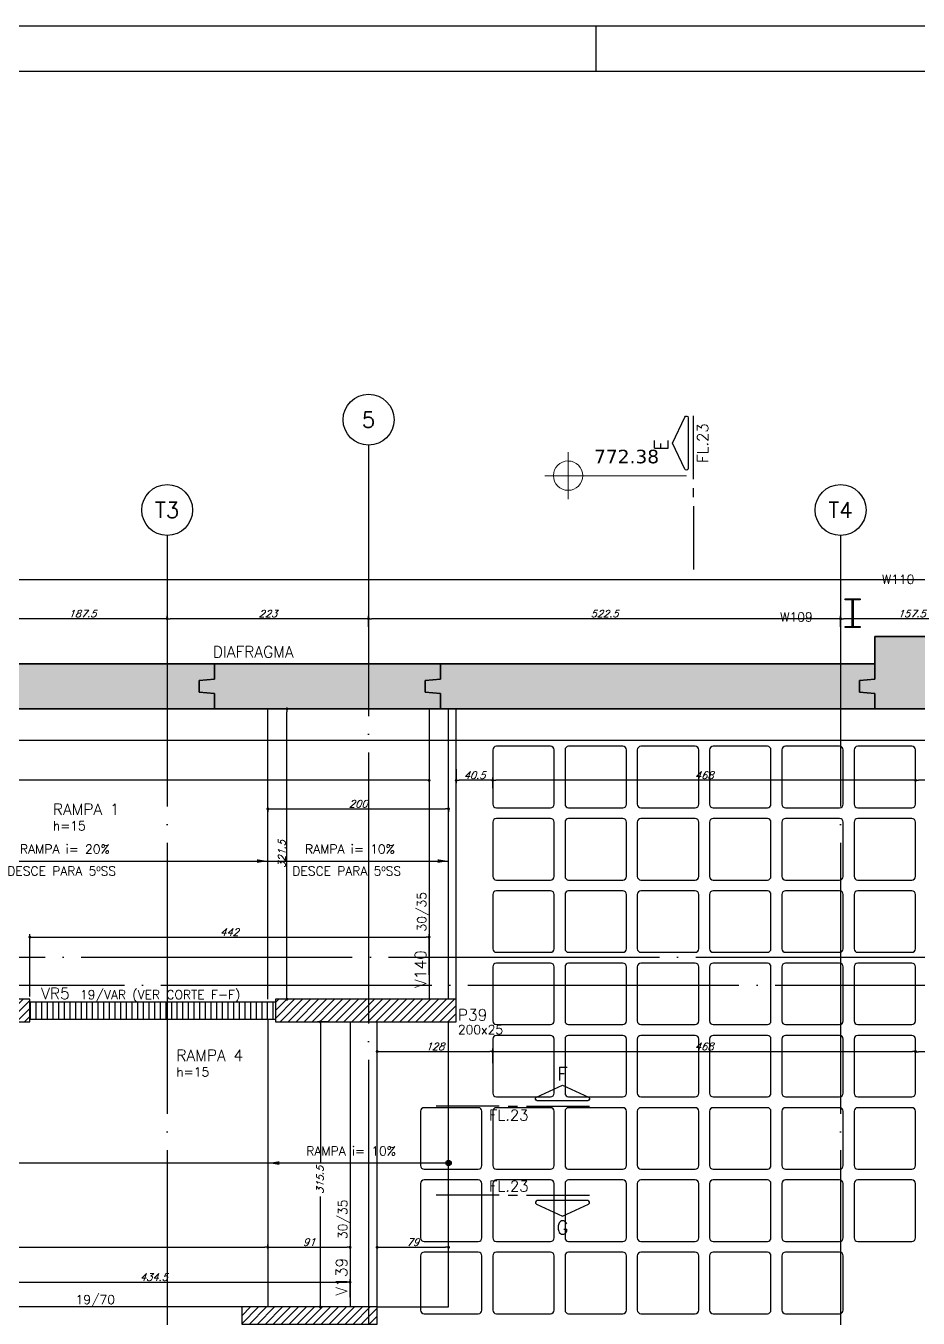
# Model space of a CAD drawing. Extents: x -4172 to 5482, y -2094 to 2406.
# Drawn here: x 226 to 1214, y 975 to 2406 of the extents above; entities that cross this region are included whole.
import ezdxf
from ezdxf.enums import TextEntityAlignment as Align

# ---------------------------------------------------------------- set-up
doc = ezdxf.new("R2010")
doc.units = 0
doc.header["$LTSCALE"] = 50
doc.header["$MEASUREMENT"] = 0
doc.linetypes.add('EIXO', pattern=[6.8, 6, -0.4, 0, -0.4])
doc.layers.get('0').update_dxf_attribs({"linetype": 'CONTINUOUS'})
doc.layers.get('DEFPOINTS').update_dxf_attribs({"linetype": 'CONTINUOUS'})
for name, color, linetype in [('251', 5, 'CONTINUOUS'), ('F-AUX', 2, 'CONTINUOUS'), ('F-CORTE-INDICAÇÃO', 4, 'CONTINUOUS'), ('F-COTAS', 106, 'CONTINUOUS'), ('F-CUBETA', 1, 'CONTINUOUS'), ('F-EIXO', 12, 'EIXO'), ('F-HACHURA-DET', 1, 'CONTINUOUS'), ('F-LAJES-DIM', 2, 'CONTINUOUS'), ('F-LAJES-NOME', 4, 'CONTINUOUS'), ('F-MARGEM', 1, 'CONTINUOUS'), ('F-PARC-NOME', 4, 'CONTINUOUS'), ('F-PERFIL - W310x52', 4, 'CONTINUOUS'), ('F-PILARES-DIM', 172, 'CONTINUOUS'), ('F-PILARES-HACH', 174, 'CONTINUOUS'), ('F-PILARES-NOME', 170, 'CONTINUOUS'), ('F-PILARES-S', 170, 'CONTINUOUS'), ('F-SOLIDO-EST', 252, 'CONTINUOUS'), ('F-TEXTO', 6, 'CONTINUOUS'), ('F-VIGAS', 3, 'CONTINUOUS'), ('F-VIGAS-DIM', 2, 'CONTINUOUS'), ('F-VIGAS-NOME', 4, 'CONTINUOUS')]:
    doc.layers.add(name, color=color, linetype=linetype)
doc.layers.add('A-ANNO-NOTE', color=253, linetype='CONTINUOUS', lineweight=9)
doc.styles.add('CP-TEXT-INCL', font='romans.shx', dxfattribs={"oblique": 20})
doc.styles.add('MCP', font='romans.shx')
doc.styles.add('ROMANS', font='romans.shx')
doc.styles.get("Standard").update_dxf_attribs({"font": 'ROMANS.SHX'})
doc.styles.add('Verdana_3', font='verdana.ttf', dxfattribs={"height": 20})
doc.dimstyles.new('CP-COTAS-50', dxfattribs={"dimscale": 0.64, "dimtxt": 12.5, "dimasz": 5, "dimexe": 5, "dimexo": 5, "dimgap": 2.5, "dimtad": 1, "dimdec": 1, "dimdsep": 46, "dimtxsty": 'CP-TEXT-INCL', "dimblk1": 'DOT', "dimblk2": 'DOT', "dimsah": 1, "dimcen": 9, "dimclrd": 256, "dimclre": 256, "dimclrt": 256, "dimadec": 0, "dimazin": 0, "dimtfac": 1, "dimtdec": 1, "dimtmove": 2, "dimatfit": 3, "dimldrblk": 'DOT', "dimfxl": 0, "dimtolj": 1, "dimarcsym": 0})

# ---------------------------------------------------------------- blocks, each defined once
blk = doc.blocks.new('_VAONER063650636500869008690')
at = {"layer": '251', "color": 1}
for p, q in [((-34, 30), (-34, -30)), ((30, 34), (-30, 34)), ((34, -30), (34, 30)), ((-30, -34), (30, -34))]:
    blk.add_line(p, q, dxfattribs=at)
for centre, start, end in [((-30, 30), 90, 180), ((30, 30), 0, 90), ((-30, -30), 180, 270), ((30, -30), 270, 0)]:
    blk.add_arc(centre, 4, start, end, dxfattribs=at)
blk = doc.blocks.new('*U4')
at = {"layer": 'F-EIXO'}
blk.add_line((0, 0), (7197, 0), dxfattribs=at)
at = {"layer": 'F-TEXTO', "style": 'ROMANS'}
blk.add_attdef('EIXO', text='', height=17.5, dxfattribs=at).set_placement((-28.2072, 0), align=Align.MIDDLE_CENTER)
blk = doc.blocks.new('*U5')
at = {"layer": 'F-EIXO'}
blk.add_line((0, 0), (7285, 0), dxfattribs=at)
at = {"layer": 'F-TEXTO', "style": 'ROMANS'}
blk.add_attdef('EIXO', text='', height=17.5, dxfattribs=at).set_placement((-28.2072, 0), align=Align.MIDDLE_CENTER)
blk = doc.blocks.new('*U44')
at = {"layer": 'F-EIXO'}
blk.add_line((0, 0), (0, -3127.9), dxfattribs=at)
at = {"layer": 'F-EIXO', "color": 2, "linetype": 'Continuous'}
blk.add_circle((0, 28.2), 28.2, dxfattribs=at)
at = {"layer": 'F-TEXTO', "style": 'ROMANS'}
blk.add_attdef('EIXO', text='', height=17.5, rotation=360, dxfattribs=at).set_placement((0, 28.2), align=Align.MIDDLE_CENTER)
blk = doc.blocks.new('*U40')
at = {"layer": 'F-EIXO'}
blk.add_line((0, 0), (0, -3027.9), dxfattribs=at)
at = {"layer": 'F-EIXO', "color": 2, "linetype": 'Continuous'}
blk.add_circle((0, 28.2), 28.2, dxfattribs=at)
at = {"layer": 'F-TEXTO', "style": 'ROMANS'}
blk.add_attdef('EIXO', text='', height=17.5, rotation=360, dxfattribs=at).set_placement((0, 28.2), align=Align.MIDDLE_CENTER)
blk = doc.blocks.new('*U21')
at = {"layer": 'F-CORTE-INDICAÇÃO'}
for p, q in [((70, 0), (0, 0)), ((80, 0), (90, 0)), ((100, 0), (170, 0))]:
    blk.add_line(p, q, dxfattribs=at)
blk.add_lwpolyline([(112, 6, -0.802585), (111.2, 9.8), (140, 23.3), (168.8, 9.8, -0.802585), (168, 6)], format="xyb", close=True, dxfattribs=at)
at = {"layer": 'F-CORTE-INDICAÇÃO', "style": 'ROMANS'}
blk.add_attdef('CORTE', text='', height=15, dxfattribs=at).set_placement((140, 35.8), align=Align.MIDDLE_CENTER)
at = {"layer": 'F-CORTE-INDICAÇÃO', "color": 2, "style": 'ROMANS'}
blk.add_attdef('FOLHA', text='', height=12, dxfattribs=at).set_placement((79.3, -10), align=Align.MIDDLE_CENTER)
blk = doc.blocks.new('A0-4L_900')
at = {"layer": 'F-MARGEM', "color": 2}
blk.add_line((100.4, 90), (100.4, 89), dxfattribs=at)
blk.add_lwpolyline([(0, 0), (0, 90), (192.9, 90), (192.9, 0)], close=True, dxfattribs=at)
at = {"layer": 'F-MARGEM', "color": 7}
blk.add_lwpolyline([(2.5, 89), (191.9, 89), (191.9, 1), (2.5, 1)], close=True, dxfattribs=at)
blk = doc.blocks.new('_DOT')
at = {"color": 0, "linetype": 'ByBlock'}
blk.add_line((-0.5, 0), (-1, 0), dxfattribs=at)
at = {"color": 0, "linetype": 'ByBlock', "const_width": 0.5}
blk.add_lwpolyline([(-0.25, 0, 1), (0.25, 0, 1)], format="xyb", close=True, dxfattribs=at)
blk = doc.blocks.new('*D82')
at = {"layer": 'DEFPOINTS', "color": 0, "linetype": 'Continuous', "transparency": 16777216}
for p in [(3249.5, 1792.6), (3249.5, 1664.5), (-3540, 1430.2)]:
    blk.add_point(p, dxfattribs=at)
at = {"layer": 'F-COTAS', "linetype": 'Continuous', "lineweight": -2, "transparency": 16777216}
for p, q in [((-3540, 1433.4), (-3540, 1795.8)), ((-3536.8, 1792.6), (3246.3, 1792.6)), ((3249.5, 1667.7), (3249.5, 1795.8))]:
    blk.add_line(p, q, dxfattribs=at)
at = {"layer": 'F-COTAS', "linetype": 'Continuous', "lineweight": -2, "transparency": 16777216, "xscale": 3.2, "yscale": 3.2, "zscale": 3.2, "rotation": 180}
blk.add_blockref('_DOT', (-3540, 1792.6), dxfattribs=at)
at = {"layer": 'F-COTAS', "linetype": 'Continuous', "lineweight": -2, "transparency": 16777216, "xscale": 3.2, "yscale": 3.2, "zscale": 3.2}
blk.add_blockref('_DOT', (3249.5, 1792.6), dxfattribs=at)
at = {"layer": 'F-COTAS', "linetype": 'Continuous', "transparency": 16777216, "insert": (-145.2, 1798.2), "char_height": 8, "attachment_point": 5, "style": 'CP-TEXT-INCL'}
blk.add_mtext('\\A1;6789.5', dxfattribs=at)
blk = doc.blocks.new('*D90')
at = {"layer": 'DEFPOINTS', "color": 0, "linetype": 'Continuous', "transparency": 16777216}
for p in [(1128, 1749.2), (1128, 1737.2), (1285.5, 1737.2)]:
    blk.add_point(p, dxfattribs=at)
at = {"layer": 'F-COTAS', "linetype": 'Continuous', "lineweight": -2, "transparency": 16777216}
for p, q in [((1128, 1740.4), (1128, 1752.4)), ((1282.3, 1749.2), (1131.2, 1749.2)), ((1285.5, 1740.4), (1285.5, 1752.4))]:
    blk.add_line(p, q, dxfattribs=at)
at = {"layer": 'F-COTAS', "linetype": 'Continuous', "lineweight": -2, "transparency": 16777216, "xscale": 3.2, "yscale": 3.2, "zscale": 3.2, "rotation": 180}
blk.add_blockref('_DOT', (1128, 1749.2), dxfattribs=at)
at = {"layer": 'F-COTAS', "linetype": 'Continuous', "lineweight": -2, "transparency": 16777216, "xscale": 3.2, "yscale": 3.2, "zscale": 3.2}
blk.add_blockref('_DOT', (1285.5, 1749.2), dxfattribs=at)
at = {"layer": 'F-COTAS', "linetype": 'Continuous', "transparency": 16777216, "insert": (1206.8, 1754.8), "char_height": 8, "attachment_point": 5, "style": 'CP-TEXT-INCL'}
blk.add_mtext('\\A1;157.5', dxfattribs=at)
blk = doc.blocks.new('*D91')
at = {"layer": 'DEFPOINTS', "color": 0, "linetype": 'Continuous', "transparency": 16777216}
for p in [(605.5, 1749.2), (605.5, 1737.2), (1128, 1737.2)]:
    blk.add_point(p, dxfattribs=at)
at = {"layer": 'F-COTAS', "linetype": 'Continuous', "lineweight": -2, "transparency": 16777216}
for p, q in [((605.5, 1740.4), (605.5, 1752.4)), ((1124.8, 1749.2), (608.7, 1749.2)), ((1128, 1740.4), (1128, 1752.4))]:
    blk.add_line(p, q, dxfattribs=at)
at = {"layer": 'F-COTAS', "linetype": 'Continuous', "lineweight": -2, "transparency": 16777216, "xscale": 3.2, "yscale": 3.2, "zscale": 3.2, "rotation": 180}
blk.add_blockref('_DOT', (605.5, 1749.2), dxfattribs=at)
at = {"layer": 'F-COTAS', "linetype": 'Continuous', "lineweight": -2, "transparency": 16777216, "xscale": 3.2, "yscale": 3.2, "zscale": 3.2}
blk.add_blockref('_DOT', (1128, 1749.2), dxfattribs=at)
at = {"layer": 'F-COTAS', "linetype": 'Continuous', "transparency": 16777216, "insert": (866.7, 1754.8), "char_height": 8, "attachment_point": 5, "style": 'CP-TEXT-INCL'}
blk.add_mtext('\\A1;522.5', dxfattribs=at)
blk = doc.blocks.new('*D92')
at = {"layer": 'DEFPOINTS', "color": 0, "linetype": 'Continuous', "transparency": 16777216}
for p in [(382.5, 1749.2), (382.5, 1747.5), (605.5, 1737.2)]:
    blk.add_point(p, dxfattribs=at)
at = {"layer": 'F-COTAS', "linetype": 'Continuous', "lineweight": -2, "transparency": 16777216}
for p, q in [((382.5, 1750.7), (382.5, 1752.4)), ((602.3, 1749.2), (385.7, 1749.2)), ((605.5, 1740.4), (605.5, 1752.4))]:
    blk.add_line(p, q, dxfattribs=at)
at = {"layer": 'F-COTAS', "linetype": 'Continuous', "lineweight": -2, "transparency": 16777216, "xscale": 3.2, "yscale": 3.2, "zscale": 3.2, "rotation": 180}
blk.add_blockref('_DOT', (382.5, 1749.2), dxfattribs=at)
at = {"layer": 'F-COTAS', "linetype": 'Continuous', "lineweight": -2, "transparency": 16777216, "xscale": 3.2, "yscale": 3.2, "zscale": 3.2}
blk.add_blockref('_DOT', (605.5, 1749.2), dxfattribs=at)
at = {"layer": 'F-COTAS', "linetype": 'Continuous', "transparency": 16777216, "insert": (494, 1754.8), "char_height": 8, "attachment_point": 5, "style": 'CP-TEXT-INCL'}
blk.add_mtext('\\A1;223', dxfattribs=at)
blk = doc.blocks.new('*D93')
at = {"layer": 'DEFPOINTS', "color": 0, "linetype": 'Continuous', "transparency": 16777216}
for p in [(195, 1749.2), (195, 1747.5), (382.5, 1747.5)]:
    blk.add_point(p, dxfattribs=at)
at = {"layer": 'F-COTAS', "linetype": 'Continuous', "lineweight": -2, "transparency": 16777216}
for p, q in [((195, 1750.7), (195, 1752.4)), ((379.3, 1749.2), (198.2, 1749.2)), ((382.5, 1750.7), (382.5, 1752.4))]:
    blk.add_line(p, q, dxfattribs=at)
at = {"layer": 'F-COTAS', "linetype": 'Continuous', "lineweight": -2, "transparency": 16777216, "xscale": 3.2, "yscale": 3.2, "zscale": 3.2, "rotation": 180}
blk.add_blockref('_DOT', (195, 1749.2), dxfattribs=at)
at = {"layer": 'F-COTAS', "linetype": 'Continuous', "lineweight": -2, "transparency": 16777216, "xscale": 3.2, "yscale": 3.2, "zscale": 3.2}
blk.add_blockref('_DOT', (382.5, 1749.2), dxfattribs=at)
at = {"layer": 'F-COTAS', "linetype": 'Continuous', "transparency": 16777216, "insert": (288.7, 1754.8), "char_height": 8, "attachment_point": 5, "style": 'CP-TEXT-INCL'}
blk.add_mtext('\\A1;187.5', dxfattribs=at)
blk = doc.blocks.new('*U118')
at = {"layer": 'F-CORTE-INDICAÇÃO'}
for p, q in [((70, 0), (0, 0)), ((80, 0), (90, 0)), ((100, 0), (170, 0))]:
    blk.add_line(p, q, dxfattribs=at)
blk.add_lwpolyline([(112, 6, -0.802585), (111.2, 9.8), (140, 23.3), (168.8, 9.8, -0.802585), (168, 6)], format="xyb", close=True, dxfattribs=at)
at = {"layer": 'F-CORTE-INDICAÇÃO', "style": 'ROMANS'}
blk.add_attdef('CORTE', text='', height=15, dxfattribs=at).set_placement((140, 35.8), align=Align.MIDDLE_CENTER)
at = {"layer": 'F-CORTE-INDICAÇÃO', "color": 2, "style": 'ROMANS'}
blk.add_attdef('FOLHA', text='', height=12, dxfattribs=at).set_placement((80.5, -10), align=Align.MIDDLE_CENTER)
blk = doc.blocks.new('*U117')
at = {"layer": 'F-CORTE-INDICAÇÃO'}
for p, q in [((70, 0), (0, 0)), ((80, 0), (90, 0)), ((100, 0), (170, 0))]:
    blk.add_line(p, q, dxfattribs=at)
blk.add_lwpolyline([(112, 6, -0.802585), (111.2, 9.8), (140, 23.3), (168.8, 9.8, -0.802585), (168, 6)], format="xyb", close=True, dxfattribs=at)
at = {"layer": 'F-CORTE-INDICAÇÃO', "style": 'ROMANS'}
blk.add_attdef('CORTE', text='', height=15, dxfattribs=at).set_placement((140, 35.8), align=Align.MIDDLE_CENTER)
at = {"layer": 'F-CORTE-INDICAÇÃO', "color": 2, "style": 'ROMANS'}
blk.add_attdef('FOLHA', text='', height=12, dxfattribs=at).set_placement((80.5, -10), align=Align.MIDDLE_CENTER)
blk = doc.blocks.new('*D284')
at = {"layer": 'DEFPOINTS', "color": 0, "linetype": 'Continuous', "transparency": 16777216}
for p in [(1211, 1270), (1211, 1270), (1273.5, 1270)]:
    blk.add_point(p, dxfattribs=at)
at = {"layer": 'F-COTAS', "linetype": 'Continuous', "lineweight": -2, "transparency": 16777216}
blk.add_line((1270.3, 1270), (1214.2, 1270), dxfattribs=at)
at = {"layer": 'F-COTAS', "linetype": 'Continuous', "lineweight": -2, "transparency": 16777216, "xscale": 3.2, "yscale": 3.2, "zscale": 3.2, "rotation": 180}
blk.add_blockref('_DOT', (1211, 1270), dxfattribs=at)
at = {"layer": 'F-COTAS', "linetype": 'Continuous', "lineweight": -2, "transparency": 16777216, "xscale": 3.2, "yscale": 3.2, "zscale": 3.2}
blk.add_blockref('_DOT', (1273.5, 1270), dxfattribs=at)
at = {"layer": 'F-COTAS', "linetype": 'Continuous', "transparency": 16777216, "insert": (1242.2, 1275.6), "char_height": 8, "attachment_point": 5, "style": 'CP-TEXT-INCL'}
blk.add_mtext('\\A1;62.5', dxfattribs=at)
blk = doc.blocks.new('*D300')
at = {"layer": 'DEFPOINTS', "color": 0, "linetype": 'Continuous', "transparency": 16777216}
for p in [(494, 1053.5), (494, 1050), (-841, 1039)]:
    blk.add_point(p, dxfattribs=at)
at = {"layer": 'F-COTAS', "linetype": 'Continuous', "lineweight": -2, "transparency": 16777216}
for p, q in [((-841, 1042.2), (-841, 1056.7)), ((-837.8, 1053.5), (490.8, 1053.5)), ((494, 1053.2), (494, 1056.7))]:
    blk.add_line(p, q, dxfattribs=at)
at = {"layer": 'F-COTAS', "linetype": 'Continuous', "lineweight": -2, "transparency": 16777216, "xscale": 3.2, "yscale": 3.2, "zscale": 3.2, "rotation": 180}
blk.add_blockref('_DOT', (-841, 1053.5), dxfattribs=at)
at = {"layer": 'F-COTAS', "linetype": 'Continuous', "lineweight": -2, "transparency": 16777216, "xscale": 3.2, "yscale": 3.2, "zscale": 3.2}
blk.add_blockref('_DOT', (494, 1053.5), dxfattribs=at)
at = {"layer": 'F-COTAS', "linetype": 'Continuous', "transparency": 16777216, "insert": (-250.5, 1059.7), "char_height": 8, "attachment_point": 5, "style": 'CP-TEXT-INCL'}
blk.add_mtext('\\A1;1335', dxfattribs=at)
blk = doc.blocks.new('*D354')
at = {"layer": 'DEFPOINTS', "color": 0, "linetype": 'Continuous', "transparency": 16777216}
for p in [(552.1, 1303), (563.7, 1303), (563.7, 987.5)]:
    blk.add_point(p, dxfattribs=at)
at = {"layer": 'F-COTAS', "linetype": 'Continuous', "lineweight": -2, "transparency": 16777216}
for p, q in [((560.5, 1303), (548.9, 1303)), ((552.1, 1299.8), (552.1, 1146.4)), ((552.1, 990.7), (552.1, 1109.7)), ((560.5, 987.5), (548.9, 987.5))]:
    blk.add_line(p, q, dxfattribs=at)
at = {"layer": 'F-COTAS', "linetype": 'Continuous', "lineweight": -2, "transparency": 16777216, "xscale": 3.2, "yscale": 3.2, "zscale": 3.2}
for p, rotation in [((552.1, 1303), 90), ((552.1, 987.5), 270)]:
    blk.add_blockref('_DOT', p, dxfattribs=dict(at, rotation=rotation))
at = {"layer": 'F-COTAS', "linetype": 'Continuous', "transparency": 16777216, "insert": (551.7, 1128.1), "char_height": 8, "attachment_point": 5, "rotation": 90, "style": 'CP-TEXT-INCL'}
blk.add_mtext('\\A1;315.5', dxfattribs=at)
blk = doc.blocks.new('*D355')
at = {"layer": 'DEFPOINTS', "color": 0, "linetype": 'Continuous', "transparency": 16777216}
for p in [(515.1, 1649.5), (522.7, 1649.5), (522.7, 1328)]:
    blk.add_point(p, dxfattribs=at)
at = {"layer": 'F-COTAS', "linetype": 'Continuous', "lineweight": -2, "transparency": 16777216}
for p, q in [((519.5, 1649.5), (511.9, 1649.5)), ((515.1, 1331.2), (515.1, 1646.3)), ((519.5, 1328), (511.9, 1328))]:
    blk.add_line(p, q, dxfattribs=at)
at = {"layer": 'F-COTAS', "linetype": 'Continuous', "lineweight": -2, "transparency": 16777216, "xscale": 3.2, "yscale": 3.2, "zscale": 3.2}
for p, rotation in [((515.1, 1649.5), 90), ((515.1, 1328), 270)]:
    blk.add_blockref('_DOT', p, dxfattribs=dict(at, rotation=rotation))
at = {"layer": 'F-COTAS', "linetype": 'Continuous', "transparency": 16777216, "insert": (509.5, 1488.7), "char_height": 8, "attachment_point": 5, "rotation": 90, "style": 'CP-TEXT-INCL'}
blk.add_mtext('\\A1;321.5', dxfattribs=at)
blk = doc.blocks.new('*D420')
at = {"layer": 'DEFPOINTS', "color": 0, "linetype": 'Continuous', "transparency": 16777216}
for p in [(494, 1065.9), (585, 1065.9), (585, 1053.5)]:
    blk.add_point(p, dxfattribs=at)
at = {"layer": 'F-COTAS', "linetype": 'Continuous', "lineweight": -2, "transparency": 16777216}
for p, q in [((494, 1062.7), (494, 1050.3)), ((585, 1062.7), (585, 1050.3)), ((497.2, 1053.5), (581.8, 1053.5))]:
    blk.add_line(p, q, dxfattribs=at)
at = {"layer": 'F-COTAS', "linetype": 'Continuous', "lineweight": -2, "transparency": 16777216, "xscale": 3.2, "yscale": 3.2, "zscale": 3.2, "rotation": 180}
blk.add_blockref('_DOT', (494, 1053.5), dxfattribs=at)
at = {"layer": 'F-COTAS', "linetype": 'Continuous', "lineweight": -2, "transparency": 16777216, "xscale": 3.2, "yscale": 3.2, "zscale": 3.2}
blk.add_blockref('_DOT', (585, 1053.5), dxfattribs=at)
at = {"layer": 'F-COTAS', "linetype": 'Continuous', "transparency": 16777216, "insert": (539.5, 1059.1), "char_height": 8, "attachment_point": 5, "style": 'CP-TEXT-INCL'}
blk.add_mtext('\\A1;91', dxfattribs=at)
blk = doc.blocks.new('*D421')
at = {"layer": 'DEFPOINTS', "color": 0, "linetype": 'Continuous', "transparency": 16777216}
for p in [(615, 1053.5), (694, 1053.5), (694, 1053.5)]:
    blk.add_point(p, dxfattribs=at)
at = {"layer": 'F-COTAS', "linetype": 'Continuous', "lineweight": -2, "transparency": 16777216}
blk.add_line((618.2, 1053.5), (690.8, 1053.5), dxfattribs=at)
at = {"layer": 'F-COTAS', "linetype": 'Continuous', "lineweight": -2, "transparency": 16777216, "xscale": 3.2, "yscale": 3.2, "zscale": 3.2, "rotation": 180}
blk.add_blockref('_DOT', (615, 1053.5), dxfattribs=at)
at = {"layer": 'F-COTAS', "linetype": 'Continuous', "lineweight": -2, "transparency": 16777216, "xscale": 3.2, "yscale": 3.2, "zscale": 3.2}
blk.add_blockref('_DOT', (694, 1053.5), dxfattribs=at)
at = {"layer": 'F-COTAS', "linetype": 'Continuous', "transparency": 16777216, "insert": (654.5, 1059.1), "char_height": 8, "attachment_point": 5, "style": 'CP-TEXT-INCL'}
blk.add_mtext('\\A1;79', dxfattribs=at)
blk = doc.blocks.new('*D428')
at = {"layer": 'DEFPOINTS', "color": 0, "linetype": 'Continuous', "transparency": 16777216}
for p in [(672.5, 1396.8), (672.5, 1351.8), (230.5, 1328)]:
    blk.add_point(p, dxfattribs=at)
at = {"layer": 'F-COTAS', "linetype": 'Continuous', "lineweight": -2, "transparency": 16777216}
for p, q in [((230.5, 1331.2), (230.5, 1400)), ((233.7, 1396.8), (669.3, 1396.8)), ((672.5, 1355), (672.5, 1400))]:
    blk.add_line(p, q, dxfattribs=at)
at = {"layer": 'F-COTAS', "linetype": 'Continuous', "lineweight": -2, "transparency": 16777216, "xscale": 3.2, "yscale": 3.2, "zscale": 3.2, "rotation": 180}
blk.add_blockref('_DOT', (230.5, 1396.8), dxfattribs=at)
at = {"layer": 'F-COTAS', "linetype": 'Continuous', "lineweight": -2, "transparency": 16777216, "xscale": 3.2, "yscale": 3.2, "zscale": 3.2}
blk.add_blockref('_DOT', (672.5, 1396.8), dxfattribs=at)
at = {"layer": 'F-COTAS', "linetype": 'Continuous', "transparency": 16777216, "insert": (451.5, 1402.4), "char_height": 8, "attachment_point": 5, "style": 'CP-TEXT-INCL'}
blk.add_mtext('\\A1;442', dxfattribs=at)
blk = doc.blocks.new('*D448')
at = {"layer": 'DEFPOINTS', "color": 0, "linetype": 'Continuous', "transparency": 16777216}
for p in [(585, 1014.9), (150.5, 987.5), (585, 994.9)]:
    blk.add_point(p, dxfattribs=at)
at = {"layer": 'F-COTAS', "linetype": 'Continuous', "lineweight": -2, "transparency": 16777216}
for p, q in [((150.5, 990.7), (150.5, 1018.1)), ((585, 998.1), (585, 1018.1)), ((153.7, 1014.9), (581.8, 1014.9))]:
    blk.add_line(p, q, dxfattribs=at)
at = {"layer": 'F-COTAS', "linetype": 'Continuous', "lineweight": -2, "transparency": 16777216, "xscale": 3.2, "yscale": 3.2, "zscale": 3.2, "rotation": 180}
blk.add_blockref('_DOT', (150.5, 1014.9), dxfattribs=at)
at = {"layer": 'F-COTAS', "linetype": 'Continuous', "lineweight": -2, "transparency": 16777216, "xscale": 3.2, "yscale": 3.2, "zscale": 3.2}
blk.add_blockref('_DOT', (585, 1014.9), dxfattribs=at)
at = {"layer": 'F-COTAS', "linetype": 'Continuous', "transparency": 16777216, "insert": (367.8, 1020.5), "char_height": 8, "attachment_point": 5, "style": 'CP-TEXT-INCL'}
blk.add_mtext('\\A1;434.5', dxfattribs=at)
blk = doc.blocks.new('*D460')
at = {"layer": 'DEFPOINTS', "color": 0, "linetype": 'Continuous', "transparency": 16777216}
for p in [(743, 1264.8), (1211, 1270.2), (1211, 1264.8)]:
    blk.add_point(p, dxfattribs=at)
at = {"layer": 'F-COTAS', "linetype": 'Continuous', "lineweight": -2, "transparency": 16777216}
for p, q in [((743, 1268), (743, 1273.4)), ((1211, 1268), (1211, 1273.4)), ((746.2, 1270.2), (1207.8, 1270.2))]:
    blk.add_line(p, q, dxfattribs=at)
at = {"layer": 'F-COTAS', "linetype": 'Continuous', "lineweight": -2, "transparency": 16777216, "xscale": 3.2, "yscale": 3.2, "zscale": 3.2, "rotation": 180}
blk.add_blockref('_DOT', (743, 1270.2), dxfattribs=at)
at = {"layer": 'F-COTAS', "linetype": 'Continuous', "lineweight": -2, "transparency": 16777216, "xscale": 3.2, "yscale": 3.2, "zscale": 3.2}
blk.add_blockref('_DOT', (1211, 1270.2), dxfattribs=at)
at = {"layer": 'F-COTAS', "linetype": 'Continuous', "transparency": 16777216, "insert": (977, 1275.8), "char_height": 8, "attachment_point": 5, "style": 'CP-TEXT-INCL'}
blk.add_mtext('\\A1;468', dxfattribs=at)
blk = doc.blocks.new('*D461')
at = {"layer": 'DEFPOINTS', "color": 0, "linetype": 'Continuous', "transparency": 16777216}
for p in [(743, 1270.2), (615, 1254.1), (743, 1254)]:
    blk.add_point(p, dxfattribs=at)
at = {"layer": 'F-COTAS', "linetype": 'Continuous', "lineweight": -2, "transparency": 16777216}
for p, q in [((615, 1257.3), (615, 1273.4)), ((743, 1257.2), (743, 1273.4)), ((618.2, 1270.2), (739.8, 1270.2))]:
    blk.add_line(p, q, dxfattribs=at)
at = {"layer": 'F-COTAS', "linetype": 'Continuous', "lineweight": -2, "transparency": 16777216, "xscale": 3.2, "yscale": 3.2, "zscale": 3.2, "rotation": 180}
blk.add_blockref('_DOT', (615, 1270.2), dxfattribs=at)
at = {"layer": 'F-COTAS', "linetype": 'Continuous', "lineweight": -2, "transparency": 16777216, "xscale": 3.2, "yscale": 3.2, "zscale": 3.2}
blk.add_blockref('_DOT', (743, 1270.2), dxfattribs=at)
at = {"layer": 'F-COTAS', "linetype": 'Continuous', "transparency": 16777216, "insert": (679, 1275.8), "char_height": 8, "attachment_point": 5, "style": 'CP-TEXT-INCL'}
blk.add_mtext('\\A1;128', dxfattribs=at)
blk = doc.blocks.new('*D462')
at = {"layer": 'DEFPOINTS', "color": 0, "linetype": 'Continuous', "transparency": 16777216}
for p in [(1211, 1570.4), (1211, 1560), (1273.5, 1560)]:
    blk.add_point(p, dxfattribs=at)
at = {"layer": 'F-COTAS', "linetype": 'Continuous', "lineweight": -2, "transparency": 16777216}
for p, q in [((1211, 1563.2), (1211, 1573.6)), ((1273.5, 1563.2), (1273.5, 1573.6)), ((1270.3, 1570.4), (1214.2, 1570.4))]:
    blk.add_line(p, q, dxfattribs=at)
at = {"layer": 'F-COTAS', "linetype": 'Continuous', "lineweight": -2, "transparency": 16777216, "xscale": 3.2, "yscale": 3.2, "zscale": 3.2, "rotation": 180}
blk.add_blockref('_DOT', (1211, 1570.4), dxfattribs=at)
at = {"layer": 'F-COTAS', "linetype": 'Continuous', "lineweight": -2, "transparency": 16777216, "xscale": 3.2, "yscale": 3.2, "zscale": 3.2}
blk.add_blockref('_DOT', (1273.5, 1570.4), dxfattribs=at)
at = {"layer": 'F-COTAS', "linetype": 'Continuous', "transparency": 16777216, "insert": (1242.2, 1576), "char_height": 8, "attachment_point": 5, "style": 'CP-TEXT-INCL'}
blk.add_mtext('\\A1;62.5', dxfattribs=at)
blk = doc.blocks.new('*D463')
at = {"layer": 'DEFPOINTS', "color": 0, "linetype": 'Continuous', "transparency": 16777216}
for p in [(743, 1570.4), (743, 1558.6), (1211, 1558.6)]:
    blk.add_point(p, dxfattribs=at)
at = {"layer": 'F-COTAS', "linetype": 'Continuous', "lineweight": -2, "transparency": 16777216}
for p, q in [((743, 1561.8), (743, 1573.6)), ((1211, 1561.8), (1211, 1573.6)), ((1207.8, 1570.4), (746.2, 1570.4))]:
    blk.add_line(p, q, dxfattribs=at)
at = {"layer": 'F-COTAS', "linetype": 'Continuous', "lineweight": -2, "transparency": 16777216, "xscale": 3.2, "yscale": 3.2, "zscale": 3.2, "rotation": 180}
blk.add_blockref('_DOT', (743, 1570.4), dxfattribs=at)
at = {"layer": 'F-COTAS', "linetype": 'Continuous', "lineweight": -2, "transparency": 16777216, "xscale": 3.2, "yscale": 3.2, "zscale": 3.2}
blk.add_blockref('_DOT', (1211, 1570.4), dxfattribs=at)
at = {"layer": 'F-COTAS', "linetype": 'Continuous', "transparency": 16777216, "insert": (977, 1576), "char_height": 8, "attachment_point": 5, "style": 'CP-TEXT-INCL'}
blk.add_mtext('\\A1;468', dxfattribs=at)
blk = doc.blocks.new('*D464')
at = {"layer": 'DEFPOINTS', "color": 0, "linetype": 'Continuous', "transparency": 16777216}
for p in [(702.5, 1585.8), (743, 1585.8), (702.5, 1570.4)]:
    blk.add_point(p, dxfattribs=at)
at = {"layer": 'F-COTAS', "linetype": 'Continuous', "lineweight": -2, "transparency": 16777216}
for p, q in [((702.5, 1582.6), (702.5, 1567.2)), ((743, 1582.6), (743, 1567.2)), ((739.8, 1570.4), (705.7, 1570.4))]:
    blk.add_line(p, q, dxfattribs=at)
at = {"layer": 'F-COTAS', "linetype": 'Continuous', "lineweight": -2, "transparency": 16777216, "xscale": 3.2, "yscale": 3.2, "zscale": 3.2, "rotation": 180}
blk.add_blockref('_DOT', (702.5, 1570.4), dxfattribs=at)
at = {"layer": 'F-COTAS', "linetype": 'Continuous', "lineweight": -2, "transparency": 16777216, "xscale": 3.2, "yscale": 3.2, "zscale": 3.2}
blk.add_blockref('_DOT', (743, 1570.4), dxfattribs=at)
at = {"layer": 'F-COTAS', "linetype": 'Continuous', "transparency": 16777216, "insert": (722.8, 1576), "char_height": 8, "attachment_point": 5, "style": 'CP-TEXT-INCL'}
blk.add_mtext('\\A1;40.5', dxfattribs=at)
blk = doc.blocks.new('*D465')
at = {"layer": 'DEFPOINTS', "color": 0, "linetype": 'Continuous', "transparency": 16777216}
for p in [(-1296.5, 1570.4), (-1296.5, 1570.4), (672.5, 1570.4)]:
    blk.add_point(p, dxfattribs=at)
at = {"layer": 'F-COTAS', "linetype": 'Continuous', "lineweight": -2, "transparency": 16777216}
blk.add_line((669.3, 1570.4), (-1293.3, 1570.4), dxfattribs=at)
at = {"layer": 'F-COTAS', "linetype": 'Continuous', "lineweight": -2, "transparency": 16777216, "xscale": 3.2, "yscale": 3.2, "zscale": 3.2, "rotation": 180}
blk.add_blockref('_DOT', (-1296.5, 1570.4), dxfattribs=at)
at = {"layer": 'F-COTAS', "linetype": 'Continuous', "lineweight": -2, "transparency": 16777216, "xscale": 3.2, "yscale": 3.2, "zscale": 3.2}
blk.add_blockref('_DOT', (672.5, 1570.4), dxfattribs=at)
at = {"layer": 'F-COTAS', "linetype": 'Continuous', "transparency": 16777216, "insert": (-312, 1576), "char_height": 8, "attachment_point": 5, "style": 'CP-TEXT-INCL'}
blk.add_mtext('\\A1;1969', dxfattribs=at)
blk = doc.blocks.new('*D481')
at = {"layer": 'DEFPOINTS', "color": 0, "linetype": 'Continuous', "transparency": 16777216}
for p in [(494, 1541.5), (694, 1541.5), (694, 1538.8)]:
    blk.add_point(p, dxfattribs=at)
at = {"layer": 'F-COTAS', "linetype": 'Continuous', "lineweight": -2, "transparency": 16777216}
for p, q in [((494, 1538.3), (494, 1535.6)), ((497.2, 1538.8), (690.8, 1538.8)), ((694, 1538.3), (694, 1535.6))]:
    blk.add_line(p, q, dxfattribs=at)
at = {"layer": 'F-COTAS', "linetype": 'Continuous', "lineweight": -2, "transparency": 16777216, "xscale": 3.2, "yscale": 3.2, "zscale": 3.2, "rotation": 180}
blk.add_blockref('_DOT', (494, 1538.8), dxfattribs=at)
at = {"layer": 'F-COTAS', "linetype": 'Continuous', "lineweight": -2, "transparency": 16777216, "xscale": 3.2, "yscale": 3.2, "zscale": 3.2}
blk.add_blockref('_DOT', (694, 1538.8), dxfattribs=at)
at = {"layer": 'F-COTAS', "linetype": 'Continuous', "transparency": 16777216, "insert": (594, 1544.4), "char_height": 8, "attachment_point": 5, "style": 'CP-TEXT-INCL'}
blk.add_mtext('\\A1;200', dxfattribs=at)
blk = doc.blocks.new('LGN-COTA - LGN-COTA-475391-Térreo')
at = {"layer": 'A-ANNO-NOTE'}
for p, q in [((-0.009, -0.238), (-0.009, 0.28)), ((-0.268, 0.021), (1.302, 0.021))]:
    blk.add_line(p, q, dxfattribs=at)
for centre, start, end in [((-0.009, 0.022), 90, 180), ((-0.009, 0.021), 360, 90), ((-0.009, 0.021), 180, 270), ((-0.009, 0.021), 270, 0)]:
    blk.add_arc(centre, 0.162, start, end, dxfattribs=at)
blk = doc.blocks.new('zw$7512')
at = {"layer": 'A-ANNO-NOTE', "xscale": 100, "yscale": 100, "zscale": 100}
blk.add_blockref('LGN-COTA - LGN-COTA-475391-Térreo', (1026.8, 1691.5), dxfattribs=at)
at = {"layer": 'A-ANNO-NOTE', "style": 'Verdana_3'}
blk.add_text('772.38', height=15, dxfattribs=at).set_placement((1054.6, 1707.3))
blk = doc.blocks.new('A$C44D756D9')
at = {"layer": 'F-PERFIL - W310x52'}
blk.add_lwpolyline([(4458, 281.8), (4474.7, 281.8), (4474.7, 280.5), (4466.8, 280.5), (4466.8, 251.3), (4474.7, 251.3), (4474.7, 250), (4458, 250), (4458, 251.3), (4466, 251.3), (4466, 280.5), (4458, 280.5)], close=True, dxfattribs=at)
at = {"layer": 'F-PILARES-NOME'}
for s, p in [('W110', (4498.8, 298.4)), ('W109', (4386.2, 256.6))]:
    blk.add_text(s, height=10, dxfattribs=at).set_placement(p)

msp = doc.modelspace()

# ---------------------------------------------------------------- hatches: boundary and pattern name
at = {"layer": 'F-AUX'}
h = msp.add_hatch(color=1, dxfattribs=at)
edge = h.paths.add_edge_path()
edge.add_arc((694, 1146.75), 3, 0, 360)
at = {"layer": 'F-HACHURA-DET', "linetype": 'Continuous'}
h = msp.add_hatch(dxfattribs=at)
h.set_pattern_fill('LINE', color=256, scale=50, angle=90, style=0)
h.paths.add_polyline_path([(502.5, 1306), (502.5, 1325), (230.5, 1325), (230.5, 1306)])
h.paths.add_polyline_path([(282.233, 1343.839), (282.233, 1320.982), (490.804, 1320.982), (490.804, 1343.839)], flags=24)
at = {"layer": 'F-PILARES-HACH', "linetype": 'Continuous'}
h = msp.add_hatch(dxfattribs=at)
h.set_pattern_fill('ANSI31', color=256, scale=50, style=0)
h.paths.add_polyline_path([(30.5, 1303), (230.5, 1303), (230.5, 1328), (30.5, 1328)], flags=16)
h = msp.add_hatch(dxfattribs=at)
h.set_pattern_fill('ANSI31', color=256, scale=50, style=0)
h.paths.add_polyline_path([(502.5, 1303), (702.5, 1303), (702.5, 1328), (502.5, 1328)], flags=16)
h = msp.add_hatch(dxfattribs=at)
h.set_pattern_fill('ANSI31', color=256, scale=50, style=0)
h.paths.add_polyline_path([(465, 968.5), (615, 968.5), (615, 987.5), (465, 987.5)], flags=16)
at = {"layer": 'F-SOLIDO-EST'}
h = msp.add_hatch(color=256, dxfattribs=at)
h.dxf.hatch_style = 1
h.paths.add_polyline_path([(1416, 1666.5), (1433, 1668), (1433, 1681), (1416, 1682.5), (1416, 1699.5), (1416, 1729.5), (1166, 1729.5), (1166, 1682.5), (1149, 1681), (1149, 1668), (1166, 1666.5), (1166, 1649.5), (1416, 1649.5)])
h = msp.add_hatch(color=256, dxfattribs=at)
h.dxf.hatch_style = 1
h.paths.add_polyline_path([(435, 1666.5), (418, 1668), (418, 1681), (435, 1682.5), (435, 1699.5), (185, 1699.5), (185, 1682.5), (168, 1681), (168, 1668), (185, 1666.5), (185, 1649.5), (435, 1649.5)])
h = msp.add_hatch(color=256, dxfattribs=at)
h.dxf.hatch_style = 1
h.paths.add_polyline_path([(685, 1666.5), (668, 1668), (668, 1681), (685, 1682.5), (685, 1699.5), (435, 1699.5), (435, 1682.5), (418, 1681), (418, 1668), (435, 1666.5), (435, 1649.5), (685, 1649.5)])
h = msp.add_hatch(color=256, dxfattribs=at)
h.dxf.hatch_style = 1
h.paths.add_polyline_path([(1149, 1681), (1166, 1682.5), (1166, 1699.5), (685, 1699.5), (685, 1682.5), (668, 1681), (668, 1668), (685, 1666.5), (685, 1649.5), (1166, 1649.5), (1166, 1666.5), (1149, 1668)])

# ---------------------------------------------------------------- linework, layer by layer
at = {"layer": 'F-AUX', "color": 1}
for p, q in [((494, 1328), (494, 1649.5)), ((694, 1328), (694, 1649.5)), ((-149.901, 1480.98), (694, 1481)), ((494, 1306), (494, 987.5)), ((694, 987.5), (694, 1303)), ((493.901, 1146.689), (-192.928, 1146.707)), ((694, 1146.75), (494.769, 1146.75)), ((615, 987.5), (694, 987.5))]:
    msp.add_line(p, q, dxfattribs=at)
msp.add_circle((694, 1146.75), 3, dxfattribs=at)
for points in [[(482, 1479), (494, 1481), (482, 1483)], [(682, 1479), (694, 1481), (682, 1483)], [(506.544, 1144.712), (494.544, 1146.712), (506.544, 1148.712)]]:
    msp.add_solid(points, dxfattribs=at)
at = {"layer": 'F-EIXO'}
msp.add_line((-3621.135, 1615), (3550.572, 1615), dxfattribs=at)
at = {"layer": 'F-PILARES-S'}
msp.add_lwpolyline([(30.5, 1303), (230.5, 1303), (230.5, 1328), (30.5, 1328), (30.5, 1303)], dxfattribs=at)
at = {"layer": 'F-PILARES-S', "linetype": 'Continuous'}
for points in [[(502.5, 1303), (702.5, 1303), (702.5, 1328), (502.5, 1328), (502.5, 1303)], [(465, 968.5), (615, 968.5), (615, 987.5), (465, 987.5), (465, 968.5)]]:
    msp.add_lwpolyline(points, dxfattribs=at)
at = {"layer": 'F-VIGAS'}
for p, q in [((1416, 1729.5), (1166, 1729.5)), ((1166, 1729.5), (1166, 1682.5)), ((1166, 1682.5), (1166, 1729.5)), ((1166, 1729.5), (1416, 1729.5)), ((435, 1699.5), (185, 1699.5)), ((185, 1699.5), (435, 1699.5)), ((435, 1682.5), (435, 1699.5)), ((435, 1699.5), (435, 1682.5)), ((685, 1699.5), (435, 1699.5)), ((435, 1699.5), (435, 1682.5)), ((435, 1682.5), (435, 1699.5)), ((435, 1699.5), (685, 1699.5)), ((1166, 1699.5), (685, 1699.5)), ((685, 1699.5), (685, 1682.5)), ((685, 1682.5), (685, 1699.5)), ((685, 1699.5), (1166, 1699.5)), ((685, 1682.5), (685, 1699.5)), ((685, 1699.5), (685, 1682.5)), ((1166, 1682.5), (1166, 1699.5)), ((1166, 1699.5), (1166, 1682.5)), ((418, 1681), (435, 1682.5)), ((435, 1682.5), (418, 1681)), ((435, 1682.5), (418, 1681)), ((418, 1681), (435, 1682.5)), ((418, 1668), (418, 1681)), ((418, 1681), (418, 1668)), ((418, 1681), (418, 1668)), ((418, 1668), (418, 1681)), ((685, 1682.5), (668, 1681)), ((668, 1681), (685, 1682.5)), ((668, 1681), (685, 1682.5)), ((685, 1682.5), (668, 1681)), ((668, 1681), (668, 1668)), ((668, 1668), (668, 1681)), ((668, 1668), (668, 1681)), ((668, 1681), (668, 1668)), ((1166, 1682.5), (1149, 1681)), ((1149, 1681), (1166, 1682.5)), ((1149, 1681), (1166, 1682.5)), ((1166, 1682.5), (1149, 1681)), ((1149, 1681), (1149, 1668)), ((1149, 1668), (1149, 1681)), ((1149, 1668), (1149, 1681)), ((1149, 1681), (1149, 1668)), ((435, 1666.5), (418, 1668)), ((418, 1668), (435, 1666.5)), ((418, 1668), (435, 1666.5)), ((435, 1666.5), (418, 1668)), ((435, 1649.5), (435, 1666.5)), ((435, 1666.5), (435, 1649.5)), ((435, 1666.5), (435, 1649.5)), ((435, 1649.5), (435, 1666.5)), ((668, 1668), (685, 1666.5)), ((685, 1666.5), (668, 1668)), ((685, 1666.5), (668, 1668)), ((668, 1668), (685, 1666.5)), ((685, 1666.5), (685, 1649.5)), ((685, 1649.5), (685, 1666.5)), ((685, 1649.5), (685, 1666.5)), ((685, 1666.5), (685, 1649.5)), ((1149, 1668), (1166, 1666.5)), ((1166, 1666.5), (1149, 1668)), ((1166, 1666.5), (1149, 1668)), ((1149, 1668), (1166, 1666.5)), ((1166, 1666.5), (1166, 1649.5)), ((1166, 1649.5), (1166, 1666.5)), ((1166, 1649.5), (1166, 1666.5)), ((1166, 1666.5), (1166, 1649.5)), ((185, 1649.5), (435, 1649.5)), ((435, 1649.5), (185, 1649.5)), ((435, 1649.5), (685, 1649.5)), ((685, 1649.5), (435, 1649.5)), ((685, 1649.5), (1166, 1649.5)), ((1166, 1649.5), (685, 1649.5)), ((1166, 1649.5), (1416, 1649.5)), ((1416, 1649.5), (1166, 1649.5))]:
    msp.add_line(p, q, dxfattribs=at)
for points in [[(672.5, 1649.5), (672.5, 1328)], [(702.5, 1328), (702.5, 1649.5)], [(502.5, 1325), (230.5, 1325)], [(230.5, 1306), (502.5, 1306)], [(585, 1303), (585, 987.5)], [(615, 987.5), (615, 1303)], [(465, 987.5), (195, 987.5)]]:
    msp.add_lwpolyline(points, dxfattribs=at)

# ---------------------------------------------------------------- block references
at = {"layer": 'A-ANNO-NOTE', "linetype": 'Continuous'}
msp.add_blockref('zw$7512', (-199.5, 214), dxfattribs=at)
at = {"layer": 'F-CORTE-INDICAÇÃO', "linetype": 'Continuous'}
ref = msp.add_blockref('*U21', (965.318, 1803.713), dxfattribs=dict(at, rotation=90))
ref.add_attrib('FOLHA', 'FL.23', dxfattribs={"color": 2, "height": 12, "rotation": 90, "style": 'ROMANS'}).set_placement((975.318, 1943.63), align=Align.MIDDLE_CENTER)
ref.add_attrib('CORTE', 'E', dxfattribs={"height": 15, "rotation": 90, "style": 'ROMANS'}).set_placement((929.554, 1941.57), align=Align.MIDDLE_CENTER)
msp.add_blockref('*U118', (680.205, 1209.738), dxfattribs=at).add_auto_attribs({'FOLHA': 'FL.23', 'CORTE': 'F'})
ref = msp.add_blockref('*U117', (680.205, 1111.127), dxfattribs=dict(at, xscale=-1, rotation=180))
ref.add_attrib('FOLHA', 'FL.23', dxfattribs={"color": 2, "height": 12, "style": 'ROMANS'}).set_placement((760.716, 1121.127), align=Align.MIDDLE_CENTER)
ref.add_attrib('CORTE', 'G', dxfattribs={"height": 15, "style": 'ROMANS'}).set_placement((820.205, 1075.363), align=Align.MIDDLE_CENTER)
at = {"layer": 'F-CUBETA'}
for p in [(777, 1574), (857, 1574), (937, 1574), (1017, 1574), (1097, 1574), (1177, 1574), (777, 1494), (857, 1494), (937, 1494), (1017, 1494), (1097, 1494), (1177, 1494), (777, 1414), (857, 1414), (937, 1414), (1017, 1414), (1097, 1414), (1177, 1414), (777, 1334), (857, 1334), (937, 1334), (1017, 1334), (1097, 1334), (1177, 1334), (777, 1254), (857, 1254), (937, 1254), (1017, 1254), (1097, 1254), (1177, 1254), (697, 1174), (777, 1174), (857, 1174), (937, 1174), (1017, 1174), (1097, 1174), (1177, 1174), (697, 1094), (777, 1094), (857, 1094), (937, 1094), (1017, 1094), (1097, 1094), (1177, 1094), (697, 1014), (777, 1014), (857, 1014), (937, 1014), (1017, 1014), (1097, 1014)]:
    msp.add_blockref('_VAONER063650636500869008690', p, dxfattribs=at)
at = {"layer": 'F-EIXO', "linetype": 'Continuous'}
for name, p, values in [('*U44', (605.5, 1941.357), {'EIXO': '5'}), ('*U40', (382.5, 1841.357), {'EIXO': 'T3'}), ('*U40', (1128, 1841.357), {'EIXO': 'T4'})]:
    msp.add_blockref(name, p, dxfattribs=at).add_auto_attribs(values)
for name, p in [('*U4', (-3705.761, 1615)), ('*U5', (-3793.715, 1374.5)), ('*U4', (-3705.761, 1343.5))]:
    msp.add_blockref(name, p, dxfattribs=at)
at = {"layer": 'F-MARGEM', "linetype": 'Continuous', "xscale": 50, "yscale": 50, "zscale": 50}
msp.add_blockref('A0-4L_900', (-4162.872, -2094.493), dxfattribs=at)
at = {"layer": 'F-PERFIL - W310x52'}
msp.add_blockref('A$C44D756D9', (-3325, 1489.5), dxfattribs=at)

# ---------------------------------------------------------------- texts
at = {"layer": 'F-AUX', "color": 2, "char_height": 10, "width": 190.55086, "attachment_point": 1, "line_spacing_factor": 0.941778, "style": 'ROMANS'}
for s, insert in [('RAMPA i= 20%', (219.601, 1499.242)), ('RAMPA i= 10%', (535.167, 1499.242)), ('DESCE PARA 5ºSS', (205.5, 1475)), ('DESCE PARA 5ºSS', (521.066, 1475)), ('RAMPA i= 10%', (536.485, 1165.013))]:
    msp.add_mtext(s, dxfattribs=dict(at, insert=insert))
at = {"layer": 'F-LAJES-DIM', "linetype": 'Continuous', "style": 'MCP'}
for p in [(255.929, 1514.996), (392.662, 1242.648)]:
    msp.add_text('h=15', height=10, dxfattribs=at).set_placement(p)
at = {"layer": 'F-LAJES-NOME', "linetype": 'Continuous', "style": 'MCP'}
for s, p in [('RAMPA 1', (255.929, 1531.996)), ('RAMPA 4', (392.662, 1259.648))]:
    msp.add_text(s, height=12.5, dxfattribs=at).set_placement(p)
at = {"layer": 'F-PARC-NOME', "style": 'MCP'}
msp.add_text('DIAFRAGMA', height=12.5, dxfattribs=at).set_placement((433.016, 1706.28))
at = {"layer": 'F-PILARES-DIM', "linetype": 'Continuous', "style": 'MCP'}
msp.add_text('200x25', height=10, dxfattribs=at).set_placement((704.359, 1289.423))
at = {"layer": 'F-PILARES-NOME', "linetype": 'Continuous', "style": 'MCP'}
msp.add_text('P39', height=12.5, dxfattribs=at).set_placement((704.359, 1304.423))
at = {"layer": 'F-VIGAS-DIM', "linetype": 'Continuous', "style": 'MCP'}
for p in [(669.375, 1403), (581.875, 1062.5)]:
    msp.add_text('30/35', height=10, rotation=90, dxfattribs=at).set_placement(p)
for s, p in [('19/VAR (VER CORTE F-F)', (286.042, 1328.125)), ('19/70', (281.028, 990.625))]:
    msp.add_text(s, height=10, dxfattribs=at).set_placement(p)
at = {"layer": 'F-VIGAS-NOME', "linetype": 'Continuous', "style": 'MCP'}
for s, p in [('V140', (669.375, 1340.5)), ('V139', (581.875, 1000))]:
    msp.add_text(s, height=12.5, rotation=90, dxfattribs=at).set_placement(p)
msp.add_text('VR5', height=12.5, dxfattribs=at).set_placement((243, 1328.125))

# ---------------------------------------------------------------- dimensions: what is measured, and where the dimension line sits
at = {"layer": 'F-COTAS', "linetype": 'Continuous'}
for base, p1, p2, picture, middle in [((3249.5, 1792.612), (-3540, 1430.201), (3249.5, 1664.5), '*D82', (-145.25, 1798.212)), ((195, 1749.22), (382.5, 1747.53), (195, 1747.53), '*D93', (288.75, 1754.82)), ((382.5, 1749.22), (605.5, 1737.169), (382.5, 1747.53), '*D92', (494, 1754.82)), ((605.5, 1749.22), (1128, 1737.169), (605.5, 1737.169), '*D91', (866.75, 1754.82)), ((1128, 1749.22), (1285.5, 1737.169), (1128, 1737.169), '*D90', (1206.75, 1754.82))]:
    dim = msp.add_linear_dim(base=base, p1=p1, p2=p2, dimstyle='CP-COTAS-50', dxfattribs=at)
    dim.commit()
    dim.dimension.update_dxf_attribs({"geometry": picture, "text_midpoint": middle})
dim = msp.add_linear_dim(base=(515.109, 1649.5), p1=(522.744, 1328), p2=(522.744, 1649.5), angle=90, dimstyle='CP-COTAS-50', override={"dimfxl": 7.5}, dxfattribs=at)
dim.commit()
dim.dimension.update_dxf_attribs({"geometry": '*D355', "text_midpoint": (509.509, 1488.75)})
for base, p1, p2, picture, middle in [((-1296.5, 1570.378), (672.5, 1570.378), (-1296.5, 1570.378), '*D465', (-312, 1575.978)), ((702.5, 1570.378), (743, 1585.803), (702.5, 1585.803), '*D464', (722.75, 1575.978)), ((743, 1570.378), (1211, 1558.625), (743, 1558.625), '*D463', (977, 1575.978)), ((1211, 1570.378), (1273.5, 1560.033), (1211, 1560.033), '*D462', (1242.25, 1575.978)), ((694, 1538.813), (494, 1541.476), (694, 1541.476), '*D481', (594, 1544.413)), ((672.5, 1396.771), (230.5, 1328), (672.5, 1351.838), '*D428', (451.5, 1402.371)), ((743, 1270.177), (615, 1254.15), (743, 1254), '*D461', (679, 1275.777)), ((1211, 1270.177), (743, 1264.801), (1211, 1264.801), '*D460', (977, 1275.777)), ((1211, 1270.027), (1273.5, 1270.027), (1211, 1270.027), '*D284', (1242.25, 1275.627)), ((585, 1053.538), (494, 1065.949), (585, 1065.949), '*D420', (539.5, 1059.138)), ((694, 1053.538), (615, 1053.538), (694, 1053.538), '*D421', (654.5, 1059.138)), ((585, 1014.901), (150.5, 987.5), (585, 994.93), '*D448', (367.75, 1020.501))]:
    dim = msp.add_linear_dim(base=base, p1=p1, p2=p2, dimstyle='CP-COTAS-50', override={"dimfxl": 7.5}, dxfattribs=at)
    dim.commit()
    dim.dimension.update_dxf_attribs({"geometry": picture, "text_midpoint": middle})
dim = msp.add_linear_dim(base=(552.054, 1303), p1=(563.668, 987.5), p2=(563.668, 1303), angle=90, dimstyle='CP-COTAS-50', override={"dimfxl": 7.5}, dxfattribs=at)
dim.commit()
dim.dimension.update_dxf_attribs({"geometry": '*D354', "text_midpoint": (551.75, 1128.052), "dimtype": 160})
dim = msp.add_linear_dim(base=(494, 1053.538), p1=(-841, 1039.025), p2=(494, 1050.046), dimstyle='CP-COTAS-50', override={"dimfxl": 7.5}, dxfattribs=at)
dim.commit()
dim.dimension.update_dxf_attribs({"geometry": '*D300', "text_midpoint": (-250.511, 1059.716), "dimtype": 160})

doc.saveas('drawing.dxf')
